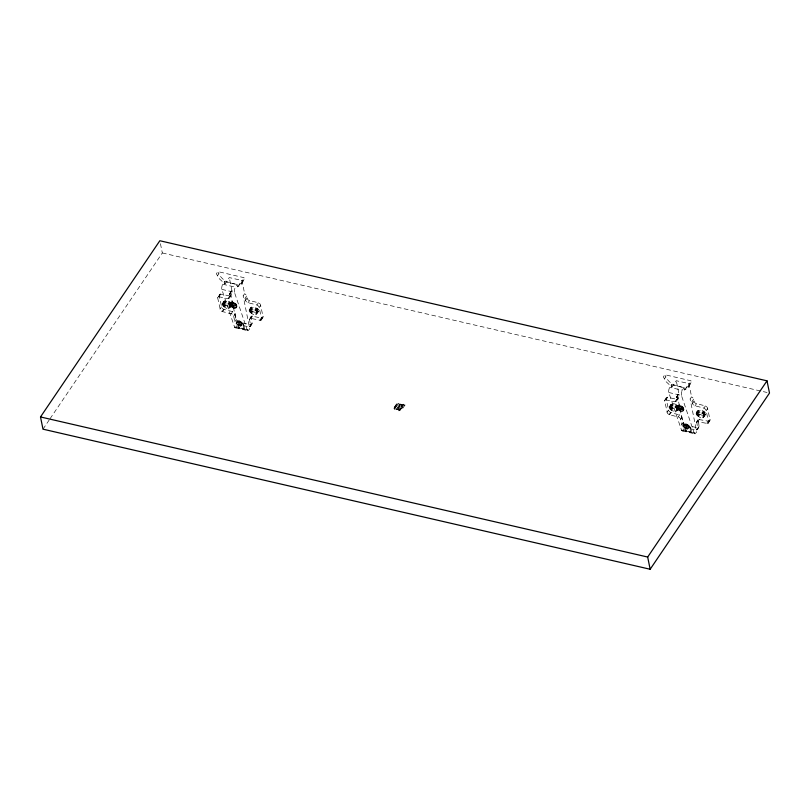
<?xml version="1.0" encoding="UTF-8"?>
<svg xmlns="http://www.w3.org/2000/svg" width="810" height="810" viewBox="0 0 810 810"><rect width="100%" height="100%" fill="white"/><g stroke="black" fill="none" stroke-linecap="round" stroke-linejoin="round"><path stroke-width="0.61" stroke-dasharray="4.05 3.04" d="M241.289 284.381L244.033 279.511L244.053 277.688L217.86 271.593L216.391 273.77L219.186 278.63L224.957 283.976L229.281 277.577L241.937 280.462L244.63 293.686L243.152 295.863L249.723 328.819L248.032 330.733L247.678 329.913L243.82 329.498L244.286 328.668L239.284 327.513L239.517 328.202L244.519 329.356C244.671 325.721 241.826 319.464 237.3 321.195L237.067 322.957L239.284 327.513L238.828 328.344L234.667 327.392L221.788 289.373A4.323 1.812 -77 0 1 222.699 284.209L224.471 281.596L237.127 284.512L237.603 286.851L241.289 284.381L242.575 279.865M688.257 387.514L691.001 382.644L691.021 380.811L664.838 374.716L663.36 376.903L666.154 381.753L671.925 387.109L676.259 380.71L688.905 383.586L691.598 396.819L690.12 398.996L696.691 431.953L695.01 433.866L694.646 433.036L690.788 432.631L691.254 431.791L686.262 430.636L686.495 431.325L691.487 432.479C691.649 428.844 688.794 422.597 684.268 424.329L684.045 426.08L686.262 430.636L685.797 431.477L681.635 430.515L668.756 392.506A4.323 1.812 -77 0 1 669.667 387.332L671.439 384.72L684.096 387.646L684.572 389.985L688.257 387.514L689.543 382.988M229.908 304.135L230.749 302.231C233.655 300.672 238.778 305.026 236.125 307.972C233.604 309.238 230.384 306.666 229.908 304.135L230.749 302.231M229.989 303.537L230.283 303.072C232.895 301.654 237.472 305.117 236.125 307.972M239.284 327.513L238.828 328.344L236.611 323.798L237.3 321.195M676.876 407.258L677.717 405.365C680.623 403.805 685.746 408.149 683.093 411.095C680.582 412.371 677.362 409.789 676.876 407.258L677.717 405.365M676.957 406.66L677.251 406.195C679.874 404.777 684.44 408.24 683.093 411.095M686.262 430.636L685.797 431.477L683.579 426.921L683.974 424.794M231.204 304.256C231.073 309.228 238.91 306.585 234.151 303.416C233.017 301.583 229.858 304.813 232.126 303.73C233.614 303.861 235.396 305.147 235.214 306.777M231.66 303.426C231.387 305.218 234.292 307.415 235.669 305.937M244.286 328.668L243.82 329.498C243.871 326.714 242.038 321.367 238.413 322.107C236.864 323.484 238.292 325.458 239.811 326.035C245.025 326.754 240.084 319.312 236.834 322.036L236.54 322.501M238.221 322.39C237.948 324.182 240.843 326.379 242.231 324.911M241.765 325.742C242.038 323.949 239.142 321.752 237.755 323.231M677.342 406.428C677.666 412.381 686.353 409.799 680.582 406.266C675.368 405.547 680.309 412.978 683.559 410.265L683.863 409.799M678.638 406.549C679.884 412.381 667.258 407.005 671.794 403.967C677.433 401.962 678.314 410.64 682.648 409.07M682.182 409.911C682.455 408.118 679.56 405.911 678.172 407.389M684.723 426.354C684.592 431.325 692.439 428.682 687.67 425.513C686.546 423.681 683.377 426.9 685.655 425.827C687.133 425.959 688.925 427.245 688.733 428.875M685.189 425.513C684.916 427.305 687.812 429.513 689.199 428.034M222.234 304.125C233.462 298.88 231.366 316.801 222.234 304.125L224.38 300.935C241.623 302.869 223.236 311.425 224.38 300.935M249.136 310.331C260.354 305.087 258.269 323.008 249.136 310.331L251.282 307.142C268.657 309.197 249.976 317.459 251.282 307.142M669.202 407.248C670.721 404.605 677.028 406.893 677.201 410.093C675.763 412.918 669.333 410.407 669.202 407.248L671.348 404.058M696.104 413.454C707.332 408.21 705.237 426.141 696.104 413.454C696.803 408.139 704.953 409.89 705.581 414.123C704.143 416.947 697.714 414.436 697.582 411.277M394.166 407.632L394.156 408.706L397.426 403.886L395.796 405.152L393.619 409.091L397.832 403.471L396.677 403.927L394.207 407.308M230.779 302.768L231.245 301.938M230.05 304.823L230.374 303.294M231.447 302.656L231.903 301.826M230.415 305.572L230.516 303.993M232.227 302.748L232.693 301.907M231.69 304.226L231.225 305.066L235.183 305.977L235.649 305.137M230.971 306.312L231.427 305.471L230.88 304.732M233.543 302.181L232.622 303.791L233.786 307.243M231.67 306.99L232.136 306.16L231.427 305.471M233.938 303.466L234.394 302.626M232.48 307.577L232.946 306.737L232.136 306.16M234.738 304.044L235.204 303.213M233.341 308.023L234.252 306.413M234.961 305.512L235.912 303.892M234.181 308.296L236.885 306.666M235.994 305.471L236.459 304.631M234.971 308.377L235.427 307.537M236.358 306.21L236.824 305.38M235.629 308.266L236.095 307.435M236.5 306.909L236.965 306.069M236.459 323.099L236.925 322.258M237.33 321.732L237.796 320.902M236.611 323.798L237.067 322.957M237.998 321.631L238.464 320.79M238.778 321.712L239.244 320.871M239.628 321.985L240.094 321.145M240.489 322.431L240.945 321.59M241.299 323.018L241.755 322.177M241.998 323.696L242.463 322.866M242.554 324.435L243.01 323.595M242.909 325.175L243.375 324.344M678.213 405.061L676.289 408.027M677.028 407.957L677.484 407.116M678.415 405.79L678.881 404.949M677.383 408.696L677.848 407.865M679.195 405.871L679.661 405.041M677.94 409.435L678.395 408.594M680.511 405.314L679.59 406.924L680.764 410.376M678.638 410.123L679.104 409.283M680.906 406.59L681.362 405.759M679.448 410.7L679.914 409.87M681.716 407.177L682.172 406.337M680.309 411.146L681.22 409.536M681.939 408.645L682.881 407.025M682.617 408.27L682.152 409.101L678.203 408.189L678.658 407.359L676.087 411.197M681.159 411.419L681.615 410.589M682.972 408.594L683.427 407.764M681.939 411.51L682.405 410.67M683.326 409.344L683.792 408.503M682.597 411.399L683.063 410.559M683.478 410.032L683.934 409.202M683.508 425.625L684.268 424.329M683.427 426.222L683.893 425.392M683.812 425.159L684.764 424.025M683.579 426.921L684.045 426.08M684.308 424.865L685.432 423.913M684.966 424.754L686.212 424.005M685.746 424.835L686.596 425.118L687.062 424.278M691.254 431.791L690.788 432.631L689.877 428.308L687.457 425.554L687.923 424.724M688.267 426.141L688.733 425.301M688.966 426.829L689.431 425.989M689.523 427.569L689.978 426.728M689.877 428.308L690.343 427.467M400.697 408.402L399.816 410.002C410.893 392.02 391.493 422.871 402.327 405.182L401.436 406.822M397.325 409.485L399.563 406.529L397.345 409.485M231.964 290.77L230.84 291.418L231.275 295.083L230.597 296.095L220.219 294.05L217.667 297.847L220.431 310.19L222.092 311.506L232.348 314.128L233.523 315.566L234.991 322.188L236.803 323.98L230.496 292.947L231.964 290.77L229.281 277.577M219.439 294.374L219.145 295.66L221.91 308.013L223.57 309.319L233.827 311.941L234.991 313.379L236.469 320.011L238.312 321.934L250.968 324.861L252.163 323.625L250.958 317.064L251.626 316.052L261.772 318.138L260.293 320.315L250.148 318.229L249.48 319.241L250.685 325.802L249.46 326.896L250.938 324.719M231.073 291.074C226.395 299.801 234.444 299.953 217.961 296.551M260.293 320.315L261.326 320.021L261.62 318.735L258.856 306.382L256.932 304.985L246.928 302.383L245.754 300.945L244.66 297.128L243.152 295.863M261.326 320.021L263.139 317.064L260.334 304.206L258.41 302.798L248.407 300.206L247.232 298.768L246.139 294.941L244.63 293.686M666.407 397.497L664.605 400.464L667.41 413.323L669.06 414.629L679.317 417.251L680.491 418.689L681.969 425.311L683.772 427.103L685.25 424.926L683.448 423.134L681.271 415.49L670.538 412.452L668.878 411.136L666.114 398.793L667.187 397.183L676.633 399.269L678.142 398.652L677.717 394.986L678.942 393.893L676.259 380.71M678.041 394.197C673.363 402.924 681.413 403.086 664.929 399.684M696.772 421.585L697.653 428.935L696.549 430.039L699.131 426.759L698.25 419.408L708.75 421.261L707.272 423.448L696.772 421.585L698.25 419.408M707.272 423.448L708.304 423.154L708.588 421.858L705.824 409.516L703.91 408.108L693.897 405.506L692.722 404.079L691.629 400.251L690.12 398.996M708.304 423.154L710.107 420.188L707.302 407.329L705.378 405.931L695.375 403.329L694.2 401.892L693.107 398.075L691.598 396.819M42.991 429.168L49.339 419.783M50.048 418.74L162.324 252.963L160.34 243.182M217.404 275.886L218.882 273.709L217.86 271.593M217.667 297.847L219.145 295.66M219.237 296.288L220.715 294.101M222.335 303.679L224.036 301.158M222.274 304.631L224.815 300.844M229.311 294.546L230.779 292.359M222.446 305.167L225.322 300.885M219.966 309.126L221.444 306.939M222.74 305.704L224.218 303.517M234.454 292.288A4.323 1.812 -77 0 1 235.356 287.125L237.127 284.512M224.643 303.254L226.233 301.097L224.755 303.284M228.187 298.313L229.665 296.136M223.145 306.19L224.613 304.013M229.756 296.764L231.235 294.577M223.621 306.605L225.089 304.428M229.473 298.05L230.941 295.873M237.603 286.851L241.937 280.462M224.137 306.919L225.615 304.742M224.664 307.111L226.142 304.925M222.092 311.506L223.57 309.319M242.554 281.698L244.033 279.511M222.598 311.617L224.076 309.44M227.802 303.983L229.281 301.806M228.329 304.175L229.807 301.998M228.845 304.489L230.323 302.302M229.321 304.904L230.799 302.717M229.726 305.39L231.194 303.213M228.623 308.013L231.498 303.74M229.119 308.063L231.67 304.276M229.554 307.972L231.711 304.783M229.898 307.749L231.609 305.228M231.306 313.632L232.784 311.445M245.126 298.191L246.605 296.014M233.695 316.102L235.173 313.916M245.582 300.409L247.06 298.232M234.819 321.651L236.297 319.474M247.971 302.879L249.45 300.702M234.667 327.392L235.022 326.987L235.376 327.817L236.469 327.037L236.834 324.121L238.282 321.793M249.227 309.886L250.938 307.365M249.166 310.837L251.718 307.051M249.348 311.374L252.214 307.091M249.642 311.911L251.12 309.724M251.657 309.491L253.125 307.304M250.037 312.397L251.515 310.22M250.513 312.812L251.991 310.635M251.039 313.126L252.517 310.949M256.932 304.985L258.41 302.798M251.566 313.318L253.044 311.131M254.704 310.19L256.183 308.013M249.804 318.462L251.282 316.275M255.231 310.382L256.709 308.205M249.52 319.748L250.989 317.571M255.747 310.696L257.226 308.509M251.09 318.188L252.558 316.011M256.223 311.111L257.702 308.924M259.322 307.456L260.8 305.269M256.618 311.597L258.096 309.42M255.525 314.219L258.39 309.947M256.021 314.27L258.572 310.483M257.135 313.166L258.603 310.989M256.456 314.179L258.511 311.435M252.123 323.119L249.49 327.037L236.834 324.121M250.361 326.592L251.829 324.415M259.787 320.203L261.266 318.016L262.805 317.844M261.62 318.735L263.098 316.558M404.99 405.02L401.061 410.812M664.372 379.019L665.85 376.842L664.838 374.716M664.645 400.97L666.114 398.793M666.205 399.411L667.683 397.234M669.303 406.812L671.004 404.281M669.242 407.754L671.794 403.967M676.279 397.669L678.942 393.893M669.414 408.301L672.29 404.018M666.934 412.25L668.412 410.073M669.708 408.827L671.186 406.65M684.096 387.646L682.324 390.258L669.667 387.342M673.09 404.21L671.611 406.387L673.201 404.231M675.165 401.446L676.633 399.269M670.113 409.323L671.591 407.136M676.725 399.887L678.203 397.71M670.589 409.738L672.067 407.551M676.441 401.173L677.919 398.996M684.572 389.985L688.905 383.586M671.105 410.052L672.583 407.865M671.632 410.235L673.11 408.058M669.06 414.629L670.538 412.452M689.523 384.821L691.001 382.644M669.576 414.75L671.044 412.563M674.77 407.116L676.249 404.939M675.297 407.298L676.775 405.121M675.813 407.612L677.292 405.435M676.694 408.513L678.172 406.337M675.591 411.146L678.466 406.873M676.532 411.105L678.679 407.916M676.876 410.873L678.577 408.351M678.274 416.755L679.752 414.578M692.104 401.325L693.583 399.138M680.663 419.226L682.141 417.049M692.55 403.542L694.028 401.355M681.797 424.774L683.265 422.597M694.939 406.012L696.418 403.825M681.635 430.515L681.99 430.12L682.344 430.94L683.448 430.161L683.802 427.245L685.25 424.926M696.205 413.019L698.25 410.265M696.144 413.961L698.686 410.174M696.317 414.507L699.192 410.225M696.61 415.034L698.088 412.857M698.625 412.614L700.103 410.437M697.015 415.53L698.493 413.343M697.491 415.945L698.969 413.758M698.007 416.259L699.486 414.072M703.91 408.108L705.378 405.931M698.534 416.441L700.012 414.264M701.673 413.323L703.151 411.146M702.199 413.505L703.677 411.328M696.489 422.881L697.967 420.694M702.715 413.819L704.194 411.642M698.058 421.321L699.536 419.134M703.191 414.234L704.67 412.057M706.29 410.579L707.768 408.402M703.596 414.72L705.064 412.543M702.493 417.352L705.368 413.08M702.989 417.403L705.54 413.616M703.424 417.312L705.581 414.123M703.769 417.079L705.48 414.558M699.091 426.252L696.458 430.171L683.802 427.245M697.329 429.715L698.807 427.538M706.755 423.326L708.234 421.149L709.773 420.977M708.588 421.858L710.066 419.681M242.757 282.204L239.082 284.675C231.133 283.662 222.537 281.688 218.882 273.709M689.735 385.327L686.05 387.798C678.102 386.785 669.505 384.811 665.85 376.842M229.594 293.25L230.496 292.947M676.563 396.384L677.464 396.07L683.772 427.103M162.324 252.963L767.04 392.485M222.699 284.209L235.356 287.135M221.788 289.373L234.444 292.299L247.323 330.308M668.756 392.506L681.423 395.422L694.302 433.441M685.28 425.068L697.906 427.842M237.786 324.03L241.734 324.942M684.754 427.153L688.702 428.065M235.022 326.987L239.173 327.949M244.164 329.103L247.678 329.913M681.99 430.12L686.141 431.072M691.143 432.226L694.646 433.036M235.376 327.817L248.032 330.733M682.344 430.94L695.01 433.866M404.929 405.111L404.22 404.949L404.514 405.537M234.647 307.456L232.946 306.737M686.596 425.118L687.457 425.554M686.141 425.888L687.315 429.341M239.173 322.755L240.347 326.217M671.439 384.72L671.925 387.109M224.471 281.596L224.957 283.976M681.423 395.412A4.323 1.812 -77 0 1 682.324 390.248M397.73 407.136L395.958 409.749L399.958 403.836L397.73 407.136M396.394 406.337L394.612 409.323L398.53 403.522L396.394 406.337M400.464 404.079L396.991 409.87L401.375 404.291L399.421 406.023L400.464 404.079M397.983 409.587L398.409 410.194L402.266 404.494L401.527 404.332L401.861 404.919L398.601 409.728L397.983 409.587M403.846 404.858L399.988 410.559L403.846 404.858"/><path stroke-width="1.21" d="M40.5 416.947L159.843 240.742L767.009 380.832L769.5 393.052L650.157 569.258L42.991 429.168L40.5 416.947L647.676 557.037L650.157 569.258M647.676 557.037L767.009 380.832"/></g></svg>
